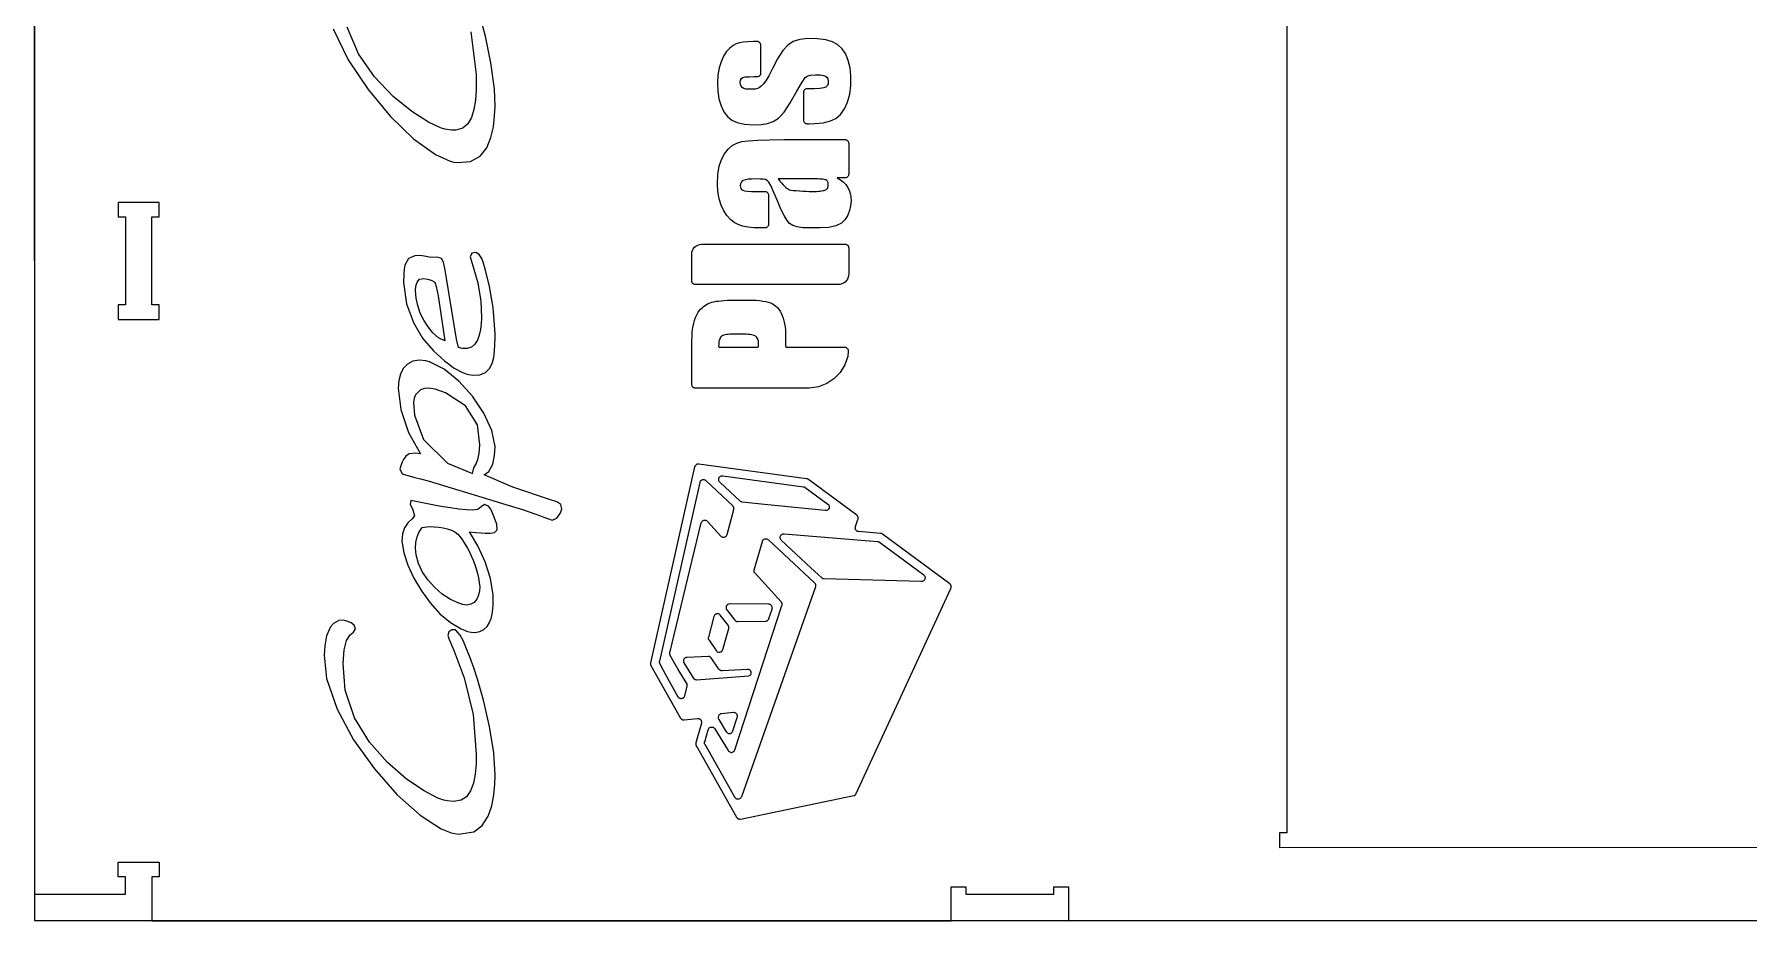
# Model space of a CAD drawing. Header units: millimetres. Extents: x -18174 to 50972, y 6312 to 16778.
# Drawn here: x -7348 to -6179, y 7632 to 8237 of the extents above; entities that cross this region are included whole.
import ezdxf

# ---------------------------------------------------------------- set-up
doc = ezdxf.new("R2010")
doc.units = ezdxf.units.MM
doc.header["$MEASUREMENT"] = 0
for name, color, linetype in [("freeeswerk_LOGO'S_halve dikte plaat", 6, 'Continuous'), ('freeswerk_ELEMENTEN', 7, 'Continuous'), ('freeswerk_PLATEN', 3, 'Continuous')]:
    doc.layers.add(name, color=color, linetype=linetype)

msp = doc.modelspace()

# ---------------------------------------------------------------- linework, layer by layer
at = {"layer": "freeeswerk_LOGO'S_halve dikte plaat"}
for points in [[(-7143.9, 8240.7), (-7133.6, 8219.6), (-7120.1, 8199.3), (-7104.8, 8180.9), (-7089.1, 8165.7), (-7074.2, 8155), (-7064.1, 8150.5), (-7061.6, 8149.9), (-7059.1, 8149.5), (-7050.2, 8150.2), (-7043.7, 8153.8), (-7039.2, 8159.6), (-7036.3, 8166.6), (-7034.6, 8174), (-7033.8, 8181.4), (-7033.5, 8188), (-7033.9, 8199.9), (-7036.3, 8217.6), (-7040.1, 8235.7), (-7044.9, 8252.8)], [(-7050.1, 8238.7), (-7046.5, 8209.6), (-7046.5, 8199), (-7046.9, 8192.1), (-7047.9, 8185.7), (-7049.6, 8180.2), (-7052, 8175.9), (-7055.5, 8173), (-7060.2, 8171.7), (-7063.3, 8171.6), (-7067.8, 8172.3), (-7070.8, 8173.2), (-7078.9, 8177), (-7090.3, 8184.3), (-7103.1, 8194.6), (-7115.8, 8207.9), (-7126.7, 8223.7), (-7134.4, 8242)], [(-6861.1, 8105.4), (-6864.7, 8106.2), (-6867.8, 8107.2), (-6870.5, 8108.7), (-6873, 8110.7), (-6875.4, 8113.4), (-6877.5, 8116.7), (-6879.4, 8120.5), (-6880.7, 8124.8), (-6881.5, 8129.7), (-6881.8, 8135.1), (-6881.5, 8141.4), (-6880.6, 8147), (-6879.1, 8151.7), (-6877, 8155.5), (-6874.5, 8158.6), (-6871.7, 8161.1), (-6868.6, 8162.8), (-6865.2, 8163.8), (-6860.8, 8164.4), (-6854.5, 8164.9), (-6846.4, 8165.1), (-6836.4, 8165.2), (-6794.8, 8165.2), (-6794.5, 8165.2), (-6794.2, 8165.1), (-6793.9, 8165), (-6793.6, 8164.9), (-6793.3, 8164.7), (-6793.1, 8164.5), (-6792.9, 8164.2), (-6792.7, 8164), (-6792.5, 8163.7), (-6792.4, 8163.4), (-6792.4, 8163), (-6792.3, 8162.7), (-6792.3, 8141.6), (-6792.4, 8141.3), (-6792.4, 8140.9), (-6792.5, 8140.6), (-6792.7, 8140.3), (-6792.9, 8140.1), (-6793.1, 8139.8), (-6793.3, 8139.6), (-6793.6, 8139.4), (-6793.9, 8139.3), (-6794.2, 8139.2), (-6794.5, 8139.1), (-6794.8, 8139.1), (-6800.2, 8139.1), (-6797.9, 8137.8), (-6796, 8136.3)], [(-6796, 8136.3), (-6794.4, 8134.6), (-6793.1, 8132.8), (-6792.1, 8130.8), (-6791.3, 8128.5), (-6790.9, 8126.1), (-6790.7, 8123.5), (-6791, 8120.1), (-6791.7, 8116.8), (-6792.9, 8113.7), (-6794.7, 8110.7), (-6797.2, 8108.2), (-6801, 8106.3), (-6805.8, 8105.2), (-6811.9, 8104.9), (-6819.2, 8104.9), (-6823.7, 8105.1), (-6827.4, 8105.6), (-6830.4, 8106.6), (-6832.6, 8108), (-6834.4, 8110.1), (-6836.4, 8113.4), (-6838.6, 8117.8), (-6840.9, 8123.4), (-6843.3, 8129.2), (-6845.2, 8133.5), (-6846.8, 8136.2), (-6847.9, 8137.4), (-6849, 8137.9), (-6850.6, 8138.2), (-6852.6, 8138.3), (-6855.2, 8138.4), (-6858.3, 8138.3), (-6860.9, 8138.1), (-6862.8, 8137.8), (-6864.2, 8137.4), (-6865.1, 8136.8), (-6865.7, 8136), (-6866.1, 8135.1), (-6866.3, 8134), (-6866.2, 8132.7), (-6865.8, 8131.8), (-6865.3, 8131), (-6864.5, 8130.6), (-6863.3, 8130.3), (-6861.3, 8130.1), (-6858.7, 8129.9), (-6855.4, 8129.9), (-6849.5, 8129.9), (-6849.2, 8129.9), (-6848.9, 8129.8), (-6848.6, 8129.7), (-6848.3, 8129.6), (-6848, 8129.4), (-6847.8, 8129.2), (-6847.6, 8128.9), (-6847.4, 8128.7), (-6847.2, 8128.4), (-6847.1, 8128), (-6847.1, 8127.7), (-6847, 8127.4), (-6847, 8107.4), (-6847.1, 8107), (-6847.1, 8106.7), (-6847.2, 8106.4), (-6847.4, 8106.1), (-6847.6, 8105.8), (-6847.8, 8105.6), (-6848, 8105.4), (-6848.3, 8105.2), (-6848.6, 8105.1), (-6848.9, 8105), (-6849.2, 8104.9), (-6849.5, 8104.9), (-6852, 8104.9), (-6856.9, 8105), (-6861.1, 8105.4)], [(-6850.6, 7892.1), (-6850.3, 7892.4), (-6849.9, 7892.6), (-6849.5, 7892.8), (-6849.1, 7892.8), (-6848.7, 7892.8), (-6848.2, 7892.8), (-6847.8, 7892.6), (-6847.5, 7892.4), (-6847.1, 7892.2), (-6815.7, 7862.9), (-6815.5, 7862.7), (-6815.4, 7862.5), (-6815.2, 7862.3), (-6815.1, 7862.1), (-6815, 7861.9), (-6815, 7861.6), (-6814.9, 7861.4), (-6814.9, 7861.2), (-6814.9, 7860.9), (-6814.9, 7860.7), (-6815, 7860.4), (-6815, 7860.2), (-6865.5, 7717), (-6865.7, 7716.6), (-6866, 7716.2), (-6866.3, 7715.8), (-6866.7, 7715.6), (-6867.2, 7715.4), (-6867.6, 7715.3)], [(-6870.8, 7747.8), (-6870.4, 7748.1), (-6870.2, 7748.5), (-6870, 7748.9), (-6837.9, 7847.5), (-6837.8, 7847.7), (-6837.8, 7847.9), (-6837.8, 7848.1), (-6837.7, 7848.3), (-6837.8, 7848.6), (-6837.8, 7848.8), (-6837.9, 7849), (-6837.9, 7849.2), (-6838, 7849.4), (-6838.1, 7849.6), (-6838.3, 7849.8), (-6838.4, 7849.9), (-6856.2, 7869.4), (-6856.4, 7869.6), (-6856.5, 7869.7), (-6856.6, 7869.9), (-6856.7, 7870.1), (-6856.8, 7870.3), (-6856.8, 7870.5), (-6856.9, 7870.7), (-6856.9, 7870.9), (-6856.9, 7871.1), (-6856.9, 7871.4), (-6856.8, 7871.6), (-6856.8, 7871.8), (-6851.2, 7891), (-6851.1, 7891.4), (-6850.9, 7891.8), (-6850.6, 7892.1)], [(-6867.6, 7715.3), (-6868.1, 7715.3), (-6868.6, 7715.4), (-6869, 7715.6), (-6869.4, 7715.9), (-6869.8, 7716.2), (-6870, 7716.6), (-6890.3, 7752.5), (-6890.4, 7752.7), (-6890.5, 7752.8), (-6890.5, 7753), (-6890.6, 7753.1), (-6890.6, 7753.3), (-6890.6, 7753.5), (-6890.6, 7753.6), (-6890.6, 7753.8), (-6890.6, 7754), (-6890.6, 7754.1), (-6890.6, 7754.3), (-6890.5, 7754.5), (-6888.2, 7762.7), (-6888, 7763.1), (-6887.7, 7763.5), (-6887.4, 7763.9), (-6887, 7764.2), (-6886.6, 7764.4), (-6886.1, 7764.5), (-6885.6, 7764.5), (-6885.2, 7764.4), (-6884.7, 7764.3), (-6884.3, 7764), (-6883.9, 7763.7), (-6883.6, 7763.3), (-6874.5, 7748.4), (-6874.2, 7748), (-6873.8, 7747.7), (-6873.4, 7747.5), (-6873, 7747.3), (-6872.5, 7747.2), (-6872, 7747.2), (-6871.6, 7747.3), (-6871.2, 7747.5), (-6870.8, 7747.8)]]:
    msp.add_lwpolyline(points, dxfattribs=at)
for points in [[(-6852.5, 8209.4), (-6852.3, 8209.7), (-6852.2, 8210), (-6852.2, 8210.4), (-6852.2, 8210.7), (-6852.2, 8229.5), (-6852.2, 8229.8), (-6852.2, 8230.1), (-6852.4, 8230.4), (-6852.5, 8230.7), (-6852.7, 8231), (-6852.9, 8231.2), (-6853.1, 8231.5), (-6853.4, 8231.6), (-6853.7, 8231.8), (-6854, 8231.9), (-6854.3, 8232), (-6854.7, 8232), (-6857.3, 8232), (-6861.1, 8231.9), (-6864.4, 8231.7), (-6866.9, 8231.3), (-6869, 8230.6), (-6871.2, 8229.3), (-6873.5, 8227.5), (-6875.8, 8225.1), (-6877.8, 8222), (-6879.4, 8218.3), (-6880.7, 8214.1), (-6881.5, 8209.2), (-6881.8, 8203.8), (-6881.6, 8198.2), (-6880.8, 8193), (-6879.4, 8188.3), (-6877.4, 8184.2), (-6875, 8180.9), (-6872, 8178.5), (-6868.3, 8176.8), (-6863.4, 8175.8), (-6857.3, 8175.3), (-6852.1, 8175.5), (-6847.8, 8176.2), (-6843.9, 8177.5), (-6840.3, 8179.8), (-6836.4, 8184), (-6832.2, 8190.2), (-6827.6, 8198.3), (-6824.1, 8204.3), (-6822, 8207.5), (-6820.6, 8208.5), (-6818.3, 8209.1), (-6815, 8209.4), (-6811.8, 8209.3), (-6809.6, 8209), (-6808.1, 8208.5), (-6807.2, 8207.7), (-6806.6, 8206.6), (-6806.3, 8205), (-6806.3, 8203.3), (-6806.9, 8202), (-6807.9, 8201), (-6809.4, 8200.5), (-6812, 8200.1), (-6815.6, 8199.9), (-6818.1, 8199.8), (-6820.7, 8199.8), (-6821.1, 8199.8), (-6821.4, 8199.8), (-6821.7, 8199.7), (-6822, 8199.5), (-6822.2, 8199.3), (-6822.5, 8199.1), (-6822.7, 8198.9), (-6822.9, 8198.6), (-6823, 8198.3), (-6823.1, 8198), (-6823.2, 8197.7), (-6823.2, 8197.3), (-6823.2, 8178.5), (-6823.2, 8178.2), (-6823.1, 8177.9), (-6823, 8177.6), (-6822.9, 8177.3), (-6822.7, 8177), (-6822.5, 8176.8), (-6822.2, 8176.6), (-6822, 8176.4), (-6821.7, 8176.2), (-6821.4, 8176.1), (-6821.1, 8176.1), (-6820.7, 8176), (-6819.3, 8176), (-6815.7, 8176.1), (-6809.6, 8176.7), (-6804.7, 8177.9), (-6801, 8179.6), (-6797.9, 8182.4), (-6795.2, 8186.1), (-6793.1, 8190.8), (-6791.6, 8196.2), (-6790.9, 8202.2), (-6790.8, 8208.6), (-6791.4, 8214.1), (-6792.6, 8219.1), (-6794.4, 8223.5), (-6796.9, 8227.1), (-6799.8, 8229.9), (-6803.4, 8231.9), (-6807.9, 8233.2), (-6813.7, 8233.9), (-6820.2, 8234.1), (-6825.7, 8233.4), (-6830.3, 8232), (-6833.9, 8229.7), (-6837.3, 8225.9), (-6840.9, 8220.4), (-6844.4, 8213.7), (-6846.9, 8208.8), (-6848.9, 8205.3), (-6850.6, 8203.1), (-6852, 8201.6), (-6853.4, 8200.5), (-6854.6, 8200), (-6856.2, 8199.7), (-6858.2, 8199.6), (-6860.6, 8199.5), (-6862.4, 8199.7), (-6863.8, 8200.1), (-6864.9, 8200.7), (-6865.7, 8201.6), (-6866.2, 8202.8), (-6866.3, 8204.2), (-6866.1, 8205.7), (-6865.5, 8206.9), (-6864.6, 8207.5), (-6862.9, 8207.9), (-6860.3, 8208.1), (-6856.9, 8208.2), (-6854.7, 8208.2), (-6854.3, 8208.2), (-6854, 8208.3), (-6853.7, 8208.4), (-6853.4, 8208.5), (-6853.1, 8208.7), (-6852.9, 8208.9), (-6852.7, 8209.2)], [(-6806.5, 8136.2), (-6806.7, 8136.6), (-6807, 8136.9), (-6807.2, 8137.2), (-6807.9, 8137.7), (-6808.4, 8137.8), (-6809.1, 8138), (-6809.9, 8138.1), (-6810.9, 8138.2), (-6812, 8138.3), (-6813.3, 8138.4), (-6814.7, 8138.4), (-6816, 8138.4), (-6840.4, 8138.4), (-6839.3, 8136.9), (-6838.2, 8135.6), (-6837.1, 8134.4), (-6836.2, 8133.4), (-6835.2, 8132.5), (-6834.3, 8131.9), (-6833.4, 8131.3), (-6832.6, 8131), (-6831.6, 8130.7), (-6830.1, 8130.5), (-6828.2, 8130.4), (-6826, 8130.2), (-6823.7, 8130.1), (-6821.4, 8130), (-6819.3, 8129.9), (-6817.5, 8129.9), (-6815.9, 8129.9), (-6814.4, 8129.9), (-6813, 8130), (-6811.8, 8130.1), (-6810.8, 8130.2), (-6809.9, 8130.4), (-6809.1, 8130.5), (-6808.5, 8130.7), (-6808, 8130.9), (-6807.6, 8131.2), (-6807.2, 8131.6), (-6806.9, 8131.9), (-6806.6, 8132.4), (-6806.5, 8132.9), (-6806.3, 8133.4), (-6806.3, 8134), (-6806.3, 8134.6), (-6806.3, 8135.2), (-6806.4, 8135.7)], [(-6895.3, 8093.2), (-6894.1, 8093.7), (-6892.7, 8093.9), (-6794.8, 8093.9), (-6794.5, 8093.8), (-6794.2, 8093.8), (-6793.9, 8093.7), (-6793.6, 8093.5), (-6793.3, 8093.4), (-6793.1, 8093.1), (-6792.8, 8092.9), (-6792.7, 8092.6), (-6792.5, 8092.3), (-6792.4, 8092), (-6792.4, 8091.7), (-6792.3, 8091.4), (-6792.3, 8073.5), (-6792.4, 8072.6), (-6792.6, 8071.3), (-6793.1, 8070), (-6793.8, 8069), (-6794.8, 8068), (-6795.8, 8067.3), (-6797, 8066.7), (-6798.3, 8066.4), (-6799.7, 8066.3), (-6896.9, 8066.3), (-6897.3, 8066.4), (-6897.6, 8066.4), (-6897.9, 8066.5), (-6898.2, 8066.7), (-6898.5, 8066.9), (-6898.7, 8067.1), (-6898.9, 8067.3), (-6899.1, 8067.6), (-6899.2, 8067.9), (-6899.3, 8068.2), (-6899.4, 8068.5), (-6899.4, 8068.8), (-6899.4, 8086.9), (-6899.3, 8088.3), (-6898.9, 8089.6), (-6898.3, 8090.7), (-6897.5, 8091.8), (-6896.5, 8092.6)], [(-7042.6, 8084.2), (-7044.3, 8086.9), (-7046.6, 8088.2), (-7049.3, 8087.8), (-7050.6, 8085.3), (-7049.9, 8082.9), (-7047.9, 8076.9), (-7045.3, 8067.4), (-7043.3, 8054.9), (-7042.8, 8043.7), (-7043, 8039.6), (-7043.4, 8035.6), (-7044.3, 8031.7), (-7045.6, 8028.3), (-7047.3, 8025.6), (-7049.6, 8023.7), (-7052.6, 8022.8), (-7055.9, 8022.8), (-7058.5, 8023.4), (-7059.7, 8029), (-7067.5, 8076.1), (-7067.9, 8078.5), (-7068.6, 8081.5), (-7070.1, 8084.2), (-7072.9, 8085), (-7077.3, 8084.7), (-7080.4, 8085.5), (-7083.3, 8086), (-7085.8, 8086.2), (-7088.3, 8086), (-7092.6, 8084), (-7095, 8079.6), (-7095.5, 8076.8), (-7095.8, 8073.5), (-7095.9, 8067.8), (-7093.8, 8053.1), (-7089.2, 8040.4), (-7082.9, 8029.7), (-7075.6, 8021), (-7068.1, 8014.2), (-7061.3, 8009.4), (-7055.7, 8006.4), (-7052.6, 8005.3), (-7048.9, 8004.6), (-7043.8, 8004.7), (-7040.1, 8006.3), (-7037.2, 8009), (-7035.4, 8012.5), (-7034.4, 8016.5), (-7033.8, 8020.9), (-7033.6, 8025.4), (-7033.5, 8030.1), (-7033.5, 8032.6), (-7034.7, 8050.6), (-7037.3, 8065.1), (-7040, 8076.2), (-7041.7, 8081.5)], [(-7079.2, 8037.5), (-7082.1, 8042), (-7084.5, 8046.9), (-7086.2, 8052), (-7087.3, 8057.1), (-7087.7, 8062.2), (-7087.5, 8065.2), (-7086.7, 8068), (-7085, 8069.9), (-7082.1, 8070.5), (-7079.6, 8070.1), (-7077, 8069.4), (-7074.7, 8067.9), (-7073.6, 8065.1), (-7072.9, 8061.8), (-7072.4, 8058.6), (-7067.7, 8028), (-7072.1, 8029.9), (-7075.9, 8033.4)], [(-6872.5, 8055.7), (-6869.8, 8055.7), (-6860.2, 8055.7), (-6858.1, 8055.7), (-6855.5, 8055.6), (-6853.1, 8055.4), (-6850.9, 8055.1), (-6848.9, 8054.8), (-6847.2, 8054.3), (-6845.7, 8053.8), (-6844.4, 8053.2), (-6843.1, 8052.5), (-6842, 8051.6), (-6841, 8050.6), (-6840, 8049.4), (-6839.1, 8048.1), (-6838.3, 8046.7), (-6837.6, 8045.1), (-6837, 8043.4), (-6836.5, 8041.6), (-6836.1, 8039.6), (-6835.7, 8037.5), (-6835.5, 8035.2), (-6835.4, 8032.8), (-6835.4, 8031), (-6835.4, 8024.8), (-6835.3, 8023.6), (-6795.1, 8023.6), (-6794.8, 8023.6), (-6794.4, 8023.5), (-6794.1, 8023.4), (-6793.8, 8023.2), (-6793.5, 8023), (-6793.3, 8022.8), (-6793, 8022.5), (-6792.9, 8022.2), (-6792.7, 8021.9), (-6792.7, 8021.5), (-6792.6, 8021.2), (-6792.6, 8020.8), (-6793, 8017.3), (-6795, 8011.5), (-6798.2, 8006.4), (-6802.4, 8002.1), (-6807.3, 7998.8), (-6813, 7996.6), (-6819.2, 7995.7), (-6820.1, 7995.7), (-6896.9, 7995.7), (-6897.3, 7995.7), (-6897.6, 7995.8), (-6897.9, 7995.9), (-6898.2, 7996), (-6898.4, 7996.2), (-6898.7, 7996.4), (-6898.9, 7996.7), (-6899.1, 7996.9), (-6899.2, 7997.2), (-6899.3, 7997.6), (-6899.4, 7997.9), (-6899.4, 7998.2), (-6899.4, 8023.2), (-6899.4, 8025.1), (-6899.4, 8028.1), (-6899.2, 8030.9), (-6899, 8033.5), (-6898.8, 8035.8), (-6898.4, 8038), (-6898, 8040), (-6897.5, 8041.7), (-6897, 8043.3), (-6896.3, 8044.8), (-6895.7, 8046.2), (-6894.9, 8047.5), (-6894.1, 8048.6), (-6893.3, 8049.6), (-6892.3, 8050.5), (-6891.4, 8051.4), (-6890.3, 8052.1), (-6889.2, 8052.7), (-6888.1, 8053.3), (-6886.9, 8053.8), (-6885.6, 8054.2), (-6884.3, 8054.6), (-6882.8, 8054.9), (-6881.2, 8055.1), (-6879.3, 8055.3), (-6877.3, 8055.5), (-6875, 8055.6)], [(-6858.6, 8032), (-6859.6, 8032.2), (-6860.8, 8032.3), (-6862.1, 8032.4), (-6863.5, 8032.4), (-6872.3, 8032.4), (-6873.4, 8032.4), (-6874.6, 8032.3), (-6875.7, 8032.2), (-6876.6, 8032), (-6877.5, 8031.8), (-6878.2, 8031.5), (-6878.8, 8031.2), (-6879.3, 8030.8), (-6879.7, 8030.4), (-6880, 8029.8), (-6880.3, 8029.1), (-6880.6, 8028.4), (-6880.8, 8027.5), (-6880.9, 8026.5), (-6881, 8025.4), (-6881.1, 8024.1), (-6880.7, 8023.6), (-6854.2, 8023.6), (-6853.8, 8024), (-6853.8, 8024.5), (-6853.8, 8025), (-6853.8, 8025.5), (-6853.8, 8025.9), (-6853.8, 8026.8), (-6853.9, 8027.6), (-6854.1, 8028.3), (-6854.3, 8029), (-6854.5, 8029.6), (-6854.9, 8030.1), (-6855.2, 8030.6), (-6855.7, 8031), (-6856.2, 8031.3), (-6856.9, 8031.6), (-6857.7, 8031.8)], [(-6995.7, 7919.5), (-7021.5, 7928.2), (-7040.9, 7936.5), (-7037.7, 7938.9), (-7035.1, 7943.9), (-7033.8, 7949.8), (-7033.5, 7955.9), (-7035.8, 7966.8), (-7041.2, 7978.5), (-7048.9, 7990.1), (-7058.2, 8000.5), (-7068.3, 8008.7), (-7078.3, 8013.6), (-7080.7, 8014.2), (-7085.1, 8014.7), (-7089.6, 8014), (-7093.3, 8012.1), (-7096.1, 8009.1), (-7098, 8005.3), (-7099.1, 8000.8), (-7099.5, 7995.7), (-7097.8, 7981), (-7092.5, 7965.5), (-7084.3, 7950.9), (-7087.7, 7951.3), (-7092, 7950.9), (-7094.3, 7949.3), (-7096, 7947.1), (-7097.2, 7944.8), (-7098.4, 7940.7), (-7096.9, 7937.2), (-7088.3, 7934.7), (-7084.4, 7933.9), (-7079.1, 7932.4), (-7037.2, 7919.8), (-7026.1, 7916.4), (-7014.8, 7912.8), (-7006.5, 7910), (-7002.5, 7908.6), (-7000.2, 7907.7), (-6997.1, 7906.5), (-6994.5, 7905.7), (-6991.3, 7907), (-6989.1, 7910.1), (-6988, 7913.2), (-6988.6, 7916.4), (-6991.4, 7918)], [(-7074.3, 7994.9), (-7078.8, 7995.6), (-7081.7, 7995.4), (-7084.3, 7994.6), (-7087.7, 7991.2), (-7088.7, 7988.8), (-7089.1, 7985.9), (-7088.5, 7977.3), (-7082.3, 7960.7), (-7066, 7944.5), (-7049, 7937.5), (-7048.1, 7941.2), (-7046.4, 7944), (-7045.2, 7947.1), (-7044.3, 7951.1), (-7043.9, 7956.9), (-7045.6, 7970.7), (-7053.6, 7983.7), (-7067.2, 7992.5)], [(-6895.4, 7770.3), (-6895, 7770.3), (-6894.6, 7770.3), (-6894.2, 7770.1), (-6893.9, 7770), (-6893.5, 7769.7), (-6893.3, 7769.4), (-6893, 7769.1), (-6892.9, 7768.7), (-6892.7, 7768.3), (-6892.7, 7767.9), (-6892.7, 7767.5), (-6892.8, 7767.1), (-6896.6, 7753.8), (-6896.7, 7753.6), (-6896.7, 7753.4), (-6896.7, 7753.3), (-6896.7, 7753.1), (-6896.7, 7752.9), (-6896.7, 7752.8), (-6896.7, 7752.6), (-6896.7, 7752.4), (-6896.6, 7752.3), (-6896.6, 7752.1), (-6896.5, 7752), (-6896.4, 7751.8), (-6868.8, 7703), (-6868.7, 7702.7), (-6868.5, 7702.5), (-6868.3, 7702.4), (-6868.1, 7702.2), (-6867.9, 7702), (-6867.7, 7701.9), (-6867.5, 7701.8), (-6867.2, 7701.8), (-6866.9, 7701.7), (-6866.7, 7701.7), (-6866.4, 7701.7), (-6866.2, 7701.7), (-6788.9, 7717.7), (-6788.7, 7717.7), (-6788.6, 7717.8), (-6788.4, 7717.9), (-6788.2, 7717.9), (-6788, 7718), (-6787.9, 7718.2), (-6787.7, 7718.3), (-6787.6, 7718.4), (-6787.5, 7718.6), (-6787.4, 7718.7), (-6787.3, 7718.9), (-6787.2, 7719.1), (-6722.6, 7859.1), (-6722.5, 7859.4), (-6722.4, 7859.6), (-6722.4, 7859.9), (-6722.4, 7860.2), (-6722.4, 7860.5), (-6722.4, 7860.8), (-6722.5, 7861), (-6722.6, 7861.3), (-6722.8, 7861.5), (-6723, 7861.8), (-6723.2, 7862), (-6723.4, 7862.2), (-6769.3, 7896.1), (-6769.4, 7896.2), (-6769.5, 7896.2), (-6769.6, 7896.3), (-6769.7, 7896.3), (-6769.8, 7896.4), (-6769.9, 7896.4), (-6770.1, 7896.5), (-6770.2, 7896.5), (-6770.3, 7896.5), (-6770.4, 7896.5), (-6770.5, 7896.6), (-6770.6, 7896.6), (-6785.6, 7897.8), (-6786, 7897.9), (-6786.3, 7898), (-6786.7, 7898.2), (-6787, 7898.4), (-6787.3, 7898.7), (-6787.5, 7899), (-6787.7, 7899.3), (-6787.8, 7899.7), (-6787.9, 7900), (-6787.9, 7900.4), (-6787.8, 7900.8), (-6787.7, 7901.2), (-6786, 7906.1), (-6785.9, 7906.4), (-6785.8, 7906.7), (-6785.8, 7906.9), (-6785.8, 7907.2), (-6785.8, 7907.5), (-6785.9, 7907.7), (-6786, 7908), (-6786.1, 7908.2), (-6786.3, 7908.4), (-6786.4, 7908.6), (-6786.6, 7908.8), (-6786.8, 7909), (-6819.8, 7933.3), (-6819.9, 7933.4), (-6820, 7933.5), (-6820.1, 7933.5), (-6820.2, 7933.6), (-6820.3, 7933.6), (-6820.4, 7933.7), (-6820.4, 7933.7), (-6820.5, 7933.7), (-6820.6, 7933.7), (-6820.7, 7933.8), (-6820.9, 7933.8), (-6821, 7933.8), (-6894.6, 7943.8), (-6894.9, 7943.8), (-6895.2, 7943.8), (-6895.5, 7943.7), (-6895.8, 7943.7), (-6896.1, 7943.5), (-6896.3, 7943.4), (-6896.6, 7943.2), (-6896.8, 7943), (-6897, 7942.7), (-6897.1, 7942.4), (-6897.3, 7942.2), (-6897.4, 7941.9), (-6927.5, 7808.2), (-6927.5, 7808.1), (-6927.5, 7807.9), (-6927.5, 7807.7), (-6927.5, 7807.6), (-6927.5, 7807.4), (-6927.5, 7807.3), (-6927.5, 7807.1), (-6927.5, 7807), (-6927.4, 7806.8), (-6927.4, 7806.7), (-6927.3, 7806.6), (-6927.2, 7806.4), (-6907, 7770.6), (-6906.9, 7770.4), (-6906.8, 7770.3), (-6906.6, 7770.1), (-6906.4, 7769.9), (-6906.2, 7769.8), (-6906, 7769.7), (-6905.8, 7769.6), (-6905.6, 7769.5), (-6905.3, 7769.4), (-6905.1, 7769.4), (-6904.8, 7769.4), (-6904.6, 7769.4)], [(-6888.7, 7904.8), (-6879.5, 7894.7), (-6879.2, 7894.4), (-6878.8, 7894.2), (-6878.4, 7894), (-6878, 7894), (-6877.5, 7893.9), (-6877.1, 7894), (-6876.6, 7894.2), (-6876.3, 7894.4), (-6875.9, 7894.7), (-6875.6, 7895), (-6875.4, 7895.4), (-6875.2, 7895.8), (-6870.7, 7912.9), (-6870.7, 7913.1), (-6870.6, 7913.3), (-6870.6, 7913.6), (-6870.6, 7913.8), (-6870.7, 7914), (-6870.7, 7914.2), (-6870.8, 7914.4), (-6870.9, 7914.6), (-6871, 7914.8), (-6871.1, 7915), (-6871.3, 7915.2), (-6871.4, 7915.4), (-6889.8, 7932.6), (-6890.1, 7932.8), (-6890.5, 7933), (-6890.9, 7933.2), (-6891.3, 7933.2), (-6891.8, 7933.2), (-6892.2, 7933.1), (-6892.6, 7933), (-6893, 7932.7), (-6893.3, 7932.4), (-6893.6, 7932.1), (-6893.8, 7931.7), (-6893.9, 7931.3), (-6921.4, 7809.4), (-6921.4, 7809.3), (-6921.5, 7809.1), (-6921.5, 7809), (-6921.5, 7808.8), (-6921.5, 7808.7), (-6921.5, 7808.5), (-6921.4, 7808.4), (-6921.4, 7808.2), (-6921.4, 7808.1), (-6921.3, 7807.9), (-6921.2, 7807.8), (-6921.2, 7807.7), (-6917.3, 7800.3), (-6908.8, 7785.2), (-6908.5, 7784.8), (-6908.1, 7784.5), (-6907.7, 7784.2), (-6907.3, 7784.1), (-6906.8, 7784), (-6906.3, 7784), (-6905.8, 7784.1), (-6905.3, 7784.3), (-6904.9, 7784.6), (-6904.6, 7784.9), (-6904.4, 7785.4), (-6904.2, 7785.8), (-6902.5, 7792.3), (-6902.4, 7792.5), (-6902.4, 7792.6), (-6902.4, 7792.8), (-6902.4, 7793), (-6902.4, 7793.1), (-6902.4, 7793.3), (-6902.4, 7793.5), (-6902.5, 7793.6), (-6902.5, 7793.8), (-6902.6, 7794), (-6902.7, 7794.1), (-6902.7, 7794.3), (-6908.6, 7803.8), (-6914.1, 7813.4), (-6914.2, 7813.6), (-6914.2, 7813.7), (-6914.3, 7813.9), (-6914.3, 7814), (-6914.4, 7814.2), (-6914.4, 7814.3), (-6914.4, 7814.5), (-6914.4, 7814.6), (-6914.4, 7814.8), (-6914.4, 7814.9), (-6914.4, 7815.1), (-6914.3, 7815.2), (-6892.9, 7903.7), (-6892.8, 7904.1), (-6892.6, 7904.5), (-6892.3, 7904.8), (-6892, 7905.1), (-6891.6, 7905.3), (-6891.1, 7905.5), (-6890.7, 7905.6), (-6890.2, 7905.5), (-6889.8, 7905.5), (-6889.4, 7905.3), (-6889, 7905.1)], [(-6806.8, 7912.4), (-6807.3, 7912.2), (-6807.8, 7912.1), (-6808.3, 7912.1), (-6849.7, 7916.3), (-6864.9, 7917.9), (-6865, 7917.9), (-6865.2, 7918), (-6865.3, 7918), (-6865.4, 7918), (-6865.6, 7918.1), (-6865.7, 7918.1), (-6865.8, 7918.2), (-6865.9, 7918.3), (-6866, 7918.3), (-6866.1, 7918.4), (-6866.3, 7918.5), (-6866.4, 7918.6), (-6880.2, 7931.5), (-6880.6, 7931.9), (-6880.8, 7932.4), (-6881, 7932.9), (-6881, 7933.4), (-6880.9, 7933.9), (-6880.8, 7934.4), (-6880.5, 7934.9), (-6880.1, 7935.3), (-6879.7, 7935.6), (-6879.2, 7935.8), (-6878.7, 7935.9), (-6878.2, 7935.8), (-6823.1, 7928.4), (-6823, 7928.4), (-6822.9, 7928.4), (-6822.8, 7928.3), (-6822.7, 7928.3), (-6822.6, 7928.3), (-6822.5, 7928.2), (-6822.4, 7928.2), (-6822.3, 7928.2), (-6822.3, 7928.1), (-6822.2, 7928.1), (-6822.1, 7928), (-6822, 7927.9), (-6806.6, 7916.6), (-6806.2, 7916.2), (-6805.9, 7915.8), (-6805.7, 7915.3), (-6805.6, 7914.7), (-6805.6, 7914.2), (-6805.7, 7913.7), (-6806, 7913.2), (-6806.3, 7912.8)], [(-7083.7, 7857.4), (-7077.7, 7849.2), (-7071.1, 7841.8), (-7064, 7835.8), (-7056.7, 7831.4), (-7052.2, 7829.7), (-7049.7, 7829.2), (-7047.1, 7829), (-7043.9, 7829.6), (-7041.1, 7831), (-7038.9, 7833.1), (-7037.3, 7835.7), (-7036.2, 7838.5), (-7035.4, 7841.6), (-7035, 7844.8), (-7034.8, 7848), (-7034.9, 7854.6), (-7036.7, 7865.8), (-7040.2, 7877.1), (-7045.3, 7888.2), (-7051, 7897.7), (-7046.6, 7897.3), (-7043, 7897), (-7040.2, 7896.8), (-7036.6, 7896.7), (-7033.8, 7897.2), (-7032, 7898.9), (-7032.4, 7902.9), (-7033.8, 7907), (-7035.1, 7910), (-7036.5, 7913), (-7038.1, 7915.2), (-7040.7, 7916.2), (-7042.9, 7914.8), (-7045.3, 7912.8), (-7048.8, 7912.5), (-7053, 7912.7), (-7058.2, 7913.2), (-7064, 7914), (-7070.2, 7915), (-7073.9, 7915.7), (-7091, 7919.1), (-7091.3, 7916.5), (-7089.6, 7912.6), (-7088.5, 7908.6), (-7090, 7906.5), (-7093, 7903.8), (-7095.3, 7900.4), (-7096.6, 7896.3), (-7097, 7891.2), (-7095.8, 7883.4), (-7093, 7874.9), (-7088.9, 7866.1)], [(-7045.4, 7869.3), (-7044.8, 7866.2), (-7044.3, 7863.1), (-7044, 7860.1), (-7044.1, 7857.4), (-7044.7, 7854.5), (-7045.9, 7851.7), (-7047.7, 7849.5), (-7050.1, 7848.2), (-7052.8, 7847.7), (-7055.4, 7848.1), (-7058.2, 7848.9), (-7064, 7851.6), (-7069.5, 7855.2), (-7074.7, 7859.6), (-7079.2, 7864.6), (-7082.9, 7870.2), (-7085.7, 7876), (-7087.3, 7882), (-7087.7, 7886.5), (-7087.5, 7890.3), (-7086.8, 7893.6), (-7085.4, 7897.1), (-7083.3, 7900.7), (-7078.4, 7901.2), (-7075.1, 7901.1), (-7071.8, 7900.8), (-7068.9, 7900.4), (-7066.2, 7899.7), (-7063.3, 7898.7), (-7060.9, 7897.7), (-7058.9, 7896), (-7056.5, 7893), (-7053.8, 7888.9), (-7052.4, 7886.5), (-7051, 7884), (-7049.7, 7881.2), (-7048.5, 7878.4), (-7047.3, 7875.4), (-7046.3, 7872.4)], [(-6771.9, 7890.9), (-6771.8, 7890.8), (-6771.7, 7890.8), (-6771.6, 7890.7), (-6771.5, 7890.7), (-6771.4, 7890.6), (-6741.2, 7868.3), (-6740.8, 7867.9), (-6740.5, 7867.5), (-6740.3, 7867), (-6740.2, 7866.5), (-6740.2, 7866), (-6740.3, 7865.5), (-6740.6, 7865), (-6740.9, 7864.6), (-6741.3, 7864.2), (-6741.7, 7864), (-6742.2, 7863.8), (-6742.8, 7863.8), (-6809, 7865.6), (-6809.1, 7865.6), (-6809.2, 7865.6), (-6809.4, 7865.6), (-6809.5, 7865.6), (-6809.7, 7865.7), (-6809.8, 7865.7), (-6810, 7865.8), (-6810.1, 7865.9), (-6810.2, 7865.9), (-6810.3, 7866), (-6810.5, 7866.1), (-6810.6, 7866.2), (-6818.1, 7873), (-6838.3, 7892), (-6838.7, 7892.4), (-6838.9, 7892.8), (-6839.1, 7893.3), (-6839.1, 7893.8), (-6839.1, 7894.3), (-6838.9, 7894.8), (-6838.6, 7895.3), (-6838.3, 7895.6), (-6837.9, 7895.9), (-6837.4, 7896.2), (-6836.9, 7896.3), (-6836.4, 7896.3), (-6772.7, 7891.1), (-6772.6, 7891.1), (-6772.5, 7891), (-6772.3, 7891), (-6772.2, 7891), (-6772.1, 7891), (-6772, 7890.9)], [(-6876, 7845.7), (-6875.9, 7845.3), (-6875.8, 7844.8), (-6875.5, 7844.4), (-6870, 7837.4), (-6869.9, 7837.3), (-6869.8, 7837.1), (-6869.6, 7837), (-6869.5, 7836.9), (-6869.3, 7836.8), (-6869.1, 7836.7), (-6868.9, 7836.6), (-6868.8, 7836.5), (-6868.6, 7836.5), (-6868.4, 7836.5), (-6868.2, 7836.4), (-6868, 7836.4), (-6849, 7836.7), (-6848.8, 7836.8), (-6848.5, 7836.8), (-6848.3, 7836.9), (-6848, 7837), (-6847.8, 7837.1), (-6847.6, 7837.2), (-6847.4, 7837.4), (-6847.2, 7837.6), (-6847, 7837.8), (-6846.9, 7838), (-6846.8, 7838.2), (-6846.7, 7838.5), (-6844.6, 7845), (-6844.5, 7845.4), (-6844.5, 7845.7), (-6844.5, 7846.1), (-6844.6, 7846.5), (-6844.8, 7846.9), (-6845, 7847.2), (-6845.2, 7847.5), (-6845.5, 7847.8), (-6845.8, 7848), (-6846.2, 7848.1), (-6846.6, 7848.2), (-6847, 7848.2), (-6873.5, 7848.5), (-6874, 7848.4), (-6874.4, 7848.3), (-6874.9, 7848.1), (-6875.2, 7847.8), (-6875.5, 7847.5), (-6875.8, 7847.1), (-6876, 7846.7), (-6876, 7846.2)], [(-7149.7, 7819.9), (-7150.1, 7813.5), (-7148.5, 7797.7), (-7141.3, 7776.8), (-7130, 7755.8), (-7115.8, 7735.9), (-7100.2, 7718.3), (-7084.7, 7704.3), (-7070.3, 7695), (-7063.4, 7692.4), (-7058.4, 7691.5), (-7048.1, 7693.1), (-7042.2, 7697.4), (-7038.2, 7703.6), (-7035.7, 7710.8), (-7034.3, 7718.3), (-7033.6, 7725.5), (-7033.5, 7731.7), (-7034.4, 7747), (-7037.2, 7764.9), (-7041.4, 7782.8), (-7045.6, 7797.2), (-7048.1, 7804.9), (-7050.5, 7811.8), (-7052.9, 7817.9), (-7054.3, 7821.2), (-7055.3, 7823.5), (-7057.2, 7827.1), (-7060.5, 7830.8), (-7063, 7830.9), (-7065, 7829.5), (-7065.7, 7827), (-7064.9, 7824.3), (-7061.4, 7816.2), (-7054.6, 7798.1), (-7048.5, 7773), (-7046.4, 7746.1), (-7046.5, 7739.1), (-7047.1, 7732.4), (-7048.2, 7726.2), (-7050.2, 7721), (-7052.9, 7717), (-7056.7, 7714.6), (-7061.9, 7713.7), (-7066.1, 7714.1), (-7068.5, 7714.6), (-7072.6, 7716), (-7081.9, 7720.9), (-7093.8, 7729), (-7106.8, 7740.2), (-7119.1, 7754.2), (-7129.3, 7770.8), (-7135.7, 7789.7), (-7137.2, 7807.8), (-7136.5, 7817.2), (-7134.8, 7823.6), (-7132.4, 7827.4), (-7130.1, 7829.2), (-7128.7, 7831.5), (-7129.6, 7834), (-7131.7, 7835.6), (-7134.6, 7836.8), (-7137.1, 7837.3), (-7140, 7837.2), (-7143.7, 7835.2), (-7145.8, 7832.8), (-7148.4, 7826.7)], [(-6878.9, 7816.1), (-6878.6, 7816.5), (-6878.4, 7816.9), (-6878.2, 7817.3), (-6874, 7831.7), (-6874, 7831.9), (-6874, 7832.1), (-6874, 7832.3), (-6874, 7832.5), (-6874, 7832.7), (-6874, 7832.9), (-6874, 7833.1), (-6874.1, 7833.3), (-6874.2, 7833.4), (-6874.3, 7833.6), (-6874.4, 7833.8), (-6874.5, 7833.9), (-6879.9, 7840.8), (-6880.2, 7841.2), (-6880.6, 7841.5), (-6881, 7841.7), (-6881.4, 7841.8), (-6881.9, 7841.8), (-6882.4, 7841.8), (-6882.8, 7841.6), (-6883.2, 7841.4), (-6883.6, 7841.1), (-6883.9, 7840.8), (-6884.1, 7840.4), (-6884.3, 7839.9), (-6888, 7825.8), (-6888.1, 7825.6), (-6888.1, 7825.4), (-6888.1, 7825.3), (-6888.1, 7825.1), (-6888.1, 7824.9), (-6888.1, 7824.7), (-6888, 7824.5), (-6888, 7824.4), (-6887.9, 7824.2), (-6887.8, 7824), (-6887.7, 7823.9), (-6887.6, 7823.7), (-6882.7, 7816.6), (-6882.3, 7816.2), (-6882, 7815.9), (-6881.6, 7815.7), (-6881.1, 7815.6), (-6880.7, 7815.5), (-6880.2, 7815.5), (-6879.7, 7815.7), (-6879.3, 7815.9)], [(-6859.7, 7803.4), (-6860.2, 7803.7), (-6860.8, 7803.8), (-6861.4, 7803.8), (-6878.6, 7802.8), (-6878.8, 7802.8), (-6879, 7802.8), (-6879.2, 7802.9), (-6879.4, 7802.9), (-6879.6, 7803), (-6879.8, 7803.1), (-6880, 7803.2), (-6880.2, 7803.3), (-6880.3, 7803.4), (-6880.5, 7803.6), (-6880.6, 7803.7), (-6880.8, 7803.9), (-6886.1, 7811.6), (-6886.2, 7811.7), (-6886.3, 7811.9), (-6886.5, 7812), (-6886.6, 7812.2), (-6886.8, 7812.3), (-6887, 7812.4), (-6887.2, 7812.5), (-6887.4, 7812.5), (-6887.6, 7812.6), (-6887.8, 7812.6), (-6888, 7812.6), (-6888.2, 7812.6), (-6902.6, 7812), (-6903.1, 7812), (-6903.5, 7811.8), (-6903.9, 7811.6), (-6904.2, 7811.4), (-6904.5, 7811.1), (-6904.7, 7810.7), (-6904.9, 7810.3), (-6905, 7809.9), (-6905, 7809.4), (-6905, 7809), (-6904.9, 7808.6), (-6904.7, 7808.2), (-6898.4, 7798), (-6898.3, 7797.8), (-6898.1, 7797.7), (-6898, 7797.5), (-6897.8, 7797.4), (-6897.6, 7797.2), (-6897.4, 7797.1), (-6897.2, 7797), (-6897, 7796.9), (-6896.8, 7796.9), (-6896.6, 7796.9), (-6896.3, 7796.8), (-6896.1, 7796.8), (-6860.5, 7799.4), (-6860, 7799.6), (-6859.5, 7799.9), (-6859.1, 7800.3), (-6858.9, 7800.9), (-6858.8, 7801.4), (-6858.8, 7802), (-6859, 7802.5), (-6859.3, 7803)], [(-6869.7, 7774.1), (-6870.1, 7774.2), (-6870.5, 7774.3), (-6870.9, 7774.3), (-6879.1, 7773.5), (-6879.5, 7773.4), (-6879.9, 7773.3), (-6880.2, 7773.1), (-6880.6, 7772.8), (-6880.8, 7772.5), (-6881.1, 7772.1), (-6881.2, 7771.7), (-6881.3, 7771.3), (-6881.3, 7770.9), (-6881.3, 7770.5), (-6881.1, 7770.1), (-6881, 7769.7), (-6875.8, 7761.3), (-6875.5, 7760.9), (-6875.1, 7760.6), (-6874.7, 7760.4), (-6874.3, 7760.2), (-6873.8, 7760.1), (-6873.3, 7760.1), (-6872.9, 7760.2), (-6872.5, 7760.4), (-6872.1, 7760.7), (-6871.7, 7761), (-6871.5, 7761.4), (-6871.3, 7761.8), (-6868.3, 7771.1), (-6868.2, 7771.5), (-6868.2, 7771.9), (-6868.2, 7772.3), (-6868.3, 7772.7), (-6868.5, 7773), (-6868.8, 7773.4), (-6869, 7773.7), (-6869.4, 7773.9)]]:
    msp.add_lwpolyline(points, close=True, dxfattribs=at)
at = {"layer": 'freeswerk_ELEMENTEN'}
for points in [[(-7347.8, 8514.4), (-7347.7, 7650.4), (-7285.5, 7650.4), (-7285.5, 7662.4), (-7290.5, 7662.4), (-7290.5, 7672.4), (-7262.5, 7672.4), (-7262.5, 7662.4), (-7267.5, 7662.4), (-7267.5, 7632.4), (-6722.5, 7632.4), (-6722.5, 7655.4), (-6712.5, 7655.4), (-6712.5, 7650.4), (-6652.5, 7650.4), (-6652.5, 7655.4), (-6642.5, 7655.4), (-6642.5, 7632.4), (-6015.5, 7632.5)], [(-6047.5, 8482.5), (-6498.5, 8482.4), (-6498.5, 8472.4), (-6493.5, 8472.4), (-6493.5, 7692.4), (-6498.5, 7692.4), (-6498.5, 7682.4), (-6047.5, 7682.5)]]:
    msp.add_lwpolyline(points, dxfattribs=at)
msp.add_lwpolyline([(-7285.5, 8112.4), (-7285.5, 8052.4), (-7290.5, 8052.4), (-7290.5, 8042.4), (-7262.5, 8042.4), (-7262.5, 8052.4), (-7267.5, 8052.4), (-7267.5, 8112.4), (-7262.5, 8112.4), (-7262.5, 8122.4), (-7290.5, 8122.4), (-7290.5, 8112.4)], close=True, dxfattribs=at)
at = {"layer": 'freeswerk_PLATEN'}
msp.add_lwpolyline([(-7347.7, 7632.5), (-4907.7, 7632.5), (-4907.7, 8852.5), (-7347.7, 8852.5)], close=True, dxfattribs=at)

doc.saveas('drawing.dxf')
